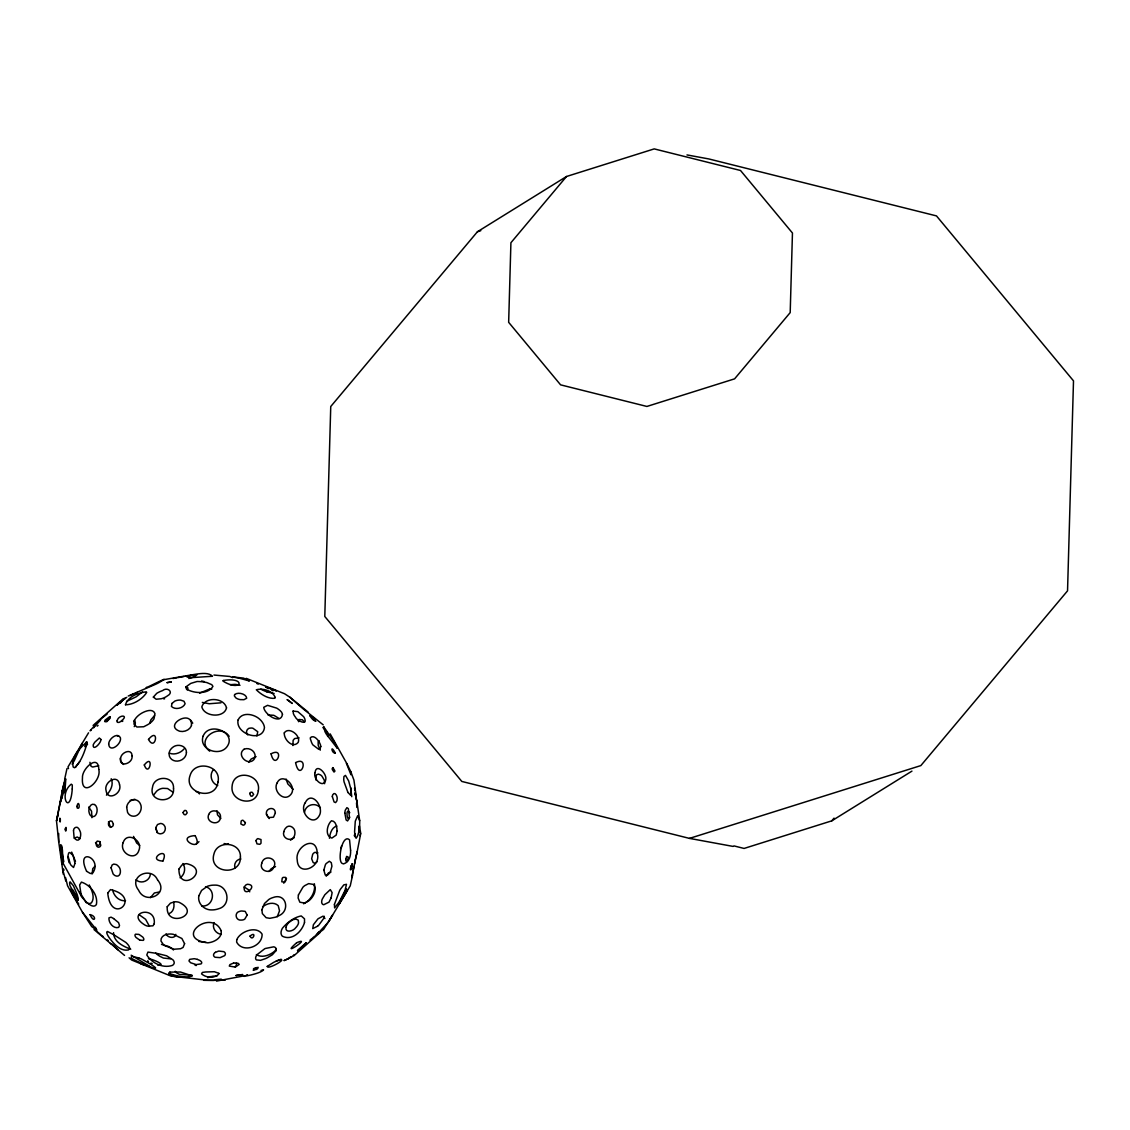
<?xml version="1.0" encoding="UTF-8"?>
<svg xmlns="http://www.w3.org/2000/svg" width="1130" height="1130" viewBox="0 0 1130 1130"><rect width="100%" height="100%" fill="white"/><g stroke="black" fill="none" stroke-linecap="round" stroke-linejoin="round"><path stroke-width="1.5" d="M350.71 787.624L351.741 796.707M88.535 732.819L81.671 744.204L74.382 760.476A22.501 2.966 -62.2 0 1 72.843 763.018M113.565 932.631C113.466 941.742 123.382 946.446 130.741 949.2M62.927 862.967L62.489 864.379L60.074 846.229L60.822 844.661L62.164 848.475A15.326 2.345 87.2 0 1 62.447 850.297L62.927 862.967L81.812 897.093L86.346 902.023A17.953 6.102 50.2 0 0 88.055 903.449C90.231 905.257 94.228 907.856 96.361 904.664C98.352 895.087 90.414 885.002 81.416 882.106L79.637 885.002L81.261 895.695M91.883 817.682L91.558 811.213L88.705 807.074M347.15 890.313L345.724 893.251M324.621 783.697L324.268 780.053L321.951 776.197A5.466 3.122 59.5 0 0 320.397 774.883L318.406 774.121L316.287 774.954L315.976 780.067M354.241 835.692L354.947 833.658L355.3 836.878M175.828 934.341C175.094 939.2 167.325 937.745 166.025 933.86M64.594 792.752C66.938 770.872 62.15 788.104 61.514 795.887M356.826 807.427L356.529 802.893M72.263 788.966L72.278 784.983L71.261 784.178C57.941 794.63 70.173 817.357 72.263 788.98M58.675 833.446L58.746 842.147L63.294 874.309M217.031 810.803L217.483 814.815L220.83 818.473M352.094 863.871L350.837 867.529L350.893 866.145M61.373 796.636L60.3 802.413L65.201 787.441L65.823 779.022L64.707 780.293L62.757 789.686M351.896 877.53L355.329 859.958M61.656 845.565L61.882 851.173M82.462 912.249L96.827 930.216L91.7 926.572L82.462 912.249L67.546 885.751L65.554 877.558M309.874 715.714C315.129 724.344 318.646 720.036 309.888 715.573M359.679 820.691L357.702 815.705L355.385 820.945A5.805 1.384 -86.7 0 0 355.244 821.68L354.594 831.708A11.766 2.811 -86.7 0 0 356.134 838.262C359.213 834.378 359.82 826.482 359.679 820.691L356.798 800.902M318.829 931.939L317.036 934.1M352.066 876.612L352.744 872.572A20.792 2.882 -74.5 0 1 352.899 871.696M355.329 859.944A18.829 2.232 -82.7 0 1 355.795 857.557L357.08 851.963L354.523 863.984M58.746 842.147L56.5 820.903L62.531 789.997L61.882 795.93A10.396 1.229 -82.7 0 0 61.755 798.613M356.741 853.941L360.724 833.516M329.437 838.262C329.988 833.587 331.726 827.4 336.839 826.002M354.043 866.385L353.266 869.874A20.792 2.882 -74.5 0 0 353.069 870.835M56.5 820.889L60.526 801.085M56.542 820.663L58.026 815.055M154.203 923.817L152.974 925.837L147.296 926.077A16.145 9.308 35.7 0 1 145.262 925.258C124.201 912.772 156.406 904.339 154.231 923.733M277.104 782.935C282.203 771.578 297.755 786.438 290.805 794.503C283.997 802.667 272.598 790.887 277.076 783.034M349.693 817.23C347.348 823.954 344.961 806.199 349.777 812.724M244.207 887.022C243.063 898.675 259.123 884.861 247.498 884.282A4.831 4.125 -37.8 0 0 245.733 885.115L244.207 887.022L248.544 889.776A9.21 8.065 -24.8 0 1 249.73 891.824M214.079 922.589C211.748 927.871 215.844 933.719 221.353 934.355M64.65 779.22L66.981 768.584M352.588 875.199L350.244 885.835L328.35 922.165L316.979 934.425L323.618 929.326L332.545 915.131L329.028 921.049M150.375 873.815C150.149 880.892 141.179 884.564 136.01 879.804M341.613 845.862L340.794 848.517M304.521 812.301C305.453 804.588 315.637 801.89 320.44 807.908M305.241 802.752C298.603 812.032 313.095 827.979 319.522 815.168C323.985 806.424 311.273 790.11 305.255 802.724M345.441 890.793L342.8 896.754A8.63 1.215 -55.4 0 0 340.568 900.384L339.367 903.689M286.512 878.349L283.771 883.208M331.274 897.601L329 902.135L323.731 904.735A8.673 4.252 -51 0 1 322.149 899.325L324.847 894.748L330.285 889.621L332.135 892.629L331.076 898.067M345.483 890.708L346.444 888.915M86.431 741.746L84.778 746.633L87.533 744.232M75.555 767.411L76.106 766.437A6.06 1.582 -65.7 0 1 76.529 765.773L79.693 761.648M120.444 702.973L122.944 699.724L126.73 697.365M150.445 897.672L154.372 892.983L159.514 891.966M277.231 916.84L279.52 910.808L278.234 905.667C273.841 901.486 266.849 903.407 262.612 906.825M326.189 876.23L328.449 872.925L330.935 872.092M345.257 894.014L339.339 903.746M153.567 795.096L156.604 791.226A10.792 9.972 -43.9 0 1 162.861 788.302L167.551 788.528L172.918 792.144M72.857 763.004L72.122 764.163M81.671 744.204L82.264 743.258L67.984 766.917L68.506 768.626M142.521 691.885L136.236 696.772L126.546 701.419M268.926 871.513L271.257 868.688L275.536 866.583M213.514 769.615C208.937 774.629 211.352 783.373 217.737 785.491M216.452 981.108L244.687 975.741M290.466 840.183L294.28 837.598M187.185 689.879L188.018 688.043L186.478 687.026M248.642 762.369L251.157 759.021L256.072 756.62M106.446 795.153C110.528 790.944 113.89 784.559 111.192 778.74M256.934 735.983L257.725 731.731L252.951 728.257A4.492 2.924 16.1 0 0 251.001 728.031C247.202 727.508 244.857 732.381 247.837 734.952M308.109 712.084L289.902 697.224L301.512 707.465A21.484 1.921 42.7 0 0 303.56 709.202L323.222 724.853M566.511 176.492L510.915 242.738L508.655 322.318L560.593 384.85L646.897 406.447L734.599 378.847L790.195 312.6L792.455 233.02L740.517 170.489L654.214 148.892L566.511 176.492L477.425 231.749L330.751 406.503L324.79 616.471L461.803 781.437L689.484 838.389L733.158 846.427M733.921 845.904L744.077 848.446L831.779 820.846L834.039 818.134M106.757 721.717L110.104 718.242M184.077 748.893C180.715 753.018 174.373 755.25 169.359 753.131M294.28 954.624L291.667 956.983L284.068 960.613M315.44 935.555L316.442 934.637M93.098 725.446L123.495 698.524M162.889 861.06C170.418 844.675 145.332 860.057 162.875 861.074M296.639 942.759C313.674 935.541 278.178 959.073 296.625 942.759M293.744 955.895L319.945 932.688M228.401 843.63L226.452 844.336L224.107 843.517M314.507 936.36L312.742 937.9M180.066 877.826C184.727 874.804 186.026 868.137 182.919 863.504M317.191 861.625L315.651 862.755A5.763 3.531 -70.5 0 1 313.137 862.501L311.654 858.772L312.671 854.365A5.523 3.997 -82.4 0 1 315.016 852.345L317.926 852.867M244.08 749.232C236.085 754.713 247.682 766.352 253.784 759.699A7.387 6.314 36.5 0 0 254.9 754.332C253.756 749.91 248.247 747.382 244.094 749.218M291.017 956.616L287.91 958.876M154.584 715.544L150.94 719.739L149.739 723.059M317.544 926.233L312.742 928.606L313.391 924.721L317.798 919.057A4.167 1.54 -48.1 0 1 318.208 918.69L323.039 916.162L324.451 917.419L318.815 925.103A12.713 2.995 -45.6 0 1 317.544 926.219M310.001 940.202L312.064 938.479M360.06 835.734L360.639 832.824L359.425 825.79A5.382 0.819 87.2 0 0 359.029 828.798L359.185 832.372M235.21 967.195L239.221 964.399L238.006 963.24L233.924 962.986M199.6 693.156L210.025 688.834M74.029 838.149L77.349 837.005L79.905 838.742M107.053 714.146L102.322 717.776A10.438 0.989 -43.1 0 0 99.242 720.488L90.061 730.743L91.05 730.39M169.232 913.563C173.582 911.769 174.67 906.528 173.653 902.347M831.779 820.846L911.952 771.112M303.603 903.774C310.792 900.441 315.849 891.57 314.366 883.745M94.864 866.371L92.759 868.659L92.109 873.885M253.233 970.373L257.315 967.421M121.969 721.505L122.859 721.011M146.589 687.407C141.518 690.486 177.749 671.813 158.412 682.901A8.334 1.257 -24 0 1 153.581 685.161L128.227 696.038M134.851 799.249L130.204 800.365M287.868 958.89L284.336 960.472M98.72 765.73L92.773 767.03L91.106 766.352L89.92 762.298M213.951 675.048L229.842 676.475L232.639 677.619M135.628 693.071L137.323 692.408M281.186 959.229L276.313 960.924M332.898 767.623L332.22 768.555A2.896 1.314 64.4 0 0 332.361 769.601L334 772.044L334.861 771.324A2.119 0.72 69.6 0 0 334.748 770.547L332.912 767.623M256.736 967.605C248.784 969.173 257.612 971.546 258.177 967.337M246.439 975.035L247.484 974.696M477.425 231.749L480.787 230.69M689.484 838.389L920.851 765.589L1067.539 590.835L1073.5 380.867L936.473 215.901L708.793 158.935L686.969 154.923M191.493 674.907L187.086 677.025L191.309 677.647L212.426 676.277C208.414 671.573 197.694 673.96 191.493 674.907L163.172 679.78M267.98 714.923L273.573 715.29A6.455 2.966 32 0 1 274.392 715.615L278.969 718.454M230.153 684.695L234.899 684.356A11.794 3.319 9.8 0 1 236.594 684.554L239.998 685.289M188.809 678.494L194.473 676.771L196.903 674.85L186.168 676.15M261.044 970.458L262.965 969.992M233.557 963.043L229.913 964.625L229.291 966.094L234.108 966.885A7.797 2.458 -9.2 0 0 235.21 966.687L236.566 965.19L236.269 963.198M192.029 975.176L179.599 974.427A10.001 2.218 17.5 0 1 176.068 972.45L175.249 971.277M221.311 979.159L215.081 979.696M172.918 678.537L176.986 677.76M240.845 859.068C236.594 859.153 233.5 863.984 235.04 867.911M220.972 702.818L209.22 703.75L202.327 702.408M177.975 677.576L184.077 676.503M324.946 918.535L323.858 917.73A6.469 1.836 -51.5 0 1 324.296 916.289M213.019 976.348L208.81 976.8L207.906 977.789M213.556 980.473L218.288 979.795M148.44 958.749C151.632 958.664 167.862 965.571 157.819 965.204M163.737 698.891L164.627 698.792M198.852 941.488L206.055 942.349M201.762 905.978C213.57 907.249 216.649 889.564 205.505 886.697M125.515 900.624C119.257 901.571 113.847 895.921 112.647 890.129M213.104 976.334L216.861 976.151M218.358 979.795C245.549 980.586 180.32 979.978 213.132 980.459M243.967 976.377C249.829 975.444 260.931 972.874 263.587 969.921M170.574 958.847L163.398 958.042L160.022 956.376A13.292 5.961 26.5 0 1 155.686 953.099M319.38 740.913L318.166 741.676L318.194 745.306L320.242 750.193M299.097 737.848L294.619 738.568L293.136 740.305L292.882 745.546M274.124 693.481L266.878 691.857M204.219 681.588L201.606 681.009M176.52 976.645L181.196 977.125L174.105 976.377M205.688 980.035L170.983 976.066L131.673 960.034L129.088 957.816M210.025 688.834L211.776 689.102M238.797 678.085L232.526 676.927L243.487 678.099L249.448 680.966L238.811 678.085M158.129 953.678L166.604 955.796L172.947 959.836A15.17 6.3 11.6 0 1 172.509 965.359C162.988 968.65 151.816 963.17 146.787 954.991L147.945 952.082L157.423 953.494M125.501 704.781C133.51 704.753 142.606 698.99 146.688 692.436L146.321 691.828C138.354 692.732 127.93 696.532 125.472 704.739M161.505 944.383L168.455 946.446A11.809 6.752 20.9 0 1 173.469 949.977M169.105 974.131L176.464 976.56M194.77 964.865L196.14 965.585M197.227 959.328L194.77 958.791A3.461 1.441 11.6 0 0 194.148 958.72L189.685 959.356L188.978 960.924L190.631 962.746L195.886 964.497A3.305 1.37 11.6 0 0 196.366 964.554L200.971 963.932A6.709 2.783 11.6 0 0 200.024 960.542L197.355 959.37M138.863 934.411L135.586 934.185A5.156 2.387 32 0 0 136.038 937.476L139.64 940.019M139.965 940.146L143.228 940.372A5.156 2.387 32 0 0 142.775 937.081L139.188 934.538M141.038 964.045L149.471 966.221L131.165 955.203M138.835 957.943L131.617 956.319L131.052 958.028C139.64 963.325 174.868 977.478 141.462 959.003A20.976 4.322 26 0 0 138.877 958M256.934 683.579L258.276 684.102M114.935 935.485L125.91 942.477A14.704 5.014 28.9 0 1 129.526 948.847L128.34 949.991C120.514 951.361 114.639 944.609 110.246 939.171A14.662 3.22 46.4 0 1 107.52 931.487L114.483 935.131M246.241 678.353L284.534 693.735L289.916 697.224M173.074 976.249L169.119 974.498M150.841 963.085L152.197 963.636M195.024 835.621C172.989 837.288 205.222 854.534 195.208 835.776M113.621 918.577L118.551 922.631L119.526 925.498L118.664 927.377C113.367 929.114 108.367 922.49 108.974 917.871L111.079 917.15L113.621 918.563M116.969 735.545L118.707 736.322M138.976 914.58L145.601 919.312L149.471 926.346M266.454 687.563L268.686 688.608M260.79 689.173L264.236 690.797A21.018 4.365 26 0 0 266.878 691.843M271.624 690.049L272.952 690.741M293.207 789.347L287.783 783.881L286.13 779.093M123.495 764.473L120.924 761.422L120.218 758.216M110.373 943.423L112.209 944.299A7.995 0.735 42.8 0 1 112.915 944.878L117.958 949.737L94.002 929.566M357.207 803.232L355.131 793.119L356.783 800.774M94.44 804.546L94.44 804.546A5.283 3.828 -82.4 0 1 96.234 806.453C98.593 810.097 96.078 819.391 90.852 815.846A5.862 3.743 89.1 0 1 89.242 812.993C87.858 809.786 90.103 802.738 94.355 804.475M139.725 845.395L136.688 843.051L133.51 836.398M313.504 719.542L315.863 721.307M107.421 939.92L108.169 940.485M102.293 935.923L103.338 936.742M229.15 736.294C219.587 722.183 194.699 739.726 209.742 751.196M100.909 934.793L97.604 932.038M117.52 949.468L124.54 955.415M86.6 871.272L90.231 873.448L92.462 873.405C103.55 858.235 74.919 846.13 86.6 871.272M256.369 954.582C261.821 958.268 269.802 955.274 274.463 951.375A12.529 6.159 -32.1 0 0 276.327 949.115M192.75 723.172L190.758 720.234M322.855 727.466L325.369 730.135A11.978 2.641 46.4 0 1 327.587 736.421M266.313 814.165L269.18 818.586M157.649 880.03C169.528 894.07 145.403 905.328 138.58 890.186C127.591 876.273 151.349 865.651 157.536 879.903M65.808 881.061L63.224 871.484M304.577 722.042L302.36 719.768L298.956 719.499A5.184 2.387 32 0 0 298.659 721.731M347.051 763.979L346.416 763.372L350.936 774.728L350.78 771.649L347.051 763.979L330.2 733.907M147.733 960.754L148.538 961.814M78.012 898.943L72.843 889.903L70.865 889.07L72.574 893.844M75.47 861.427L71.698 852.119M110.585 827.428L108.438 821.891M78.733 904.17L73.676 895.808M347.856 792.342L350.71 795.365L351.148 791.028A16.117 3.489 74.3 0 0 350.851 789.037L348.676 780.971L345.469 775.392L343.93 776.508L343.718 779.502A19.097 6.427 69.6 0 0 344.071 781.889L347.941 792.483M199.473 793.91L197.849 792.229A4.746 4.449 -5.5 0 0 196.225 791.706M89.242 884.945C91.841 890.2 95.231 897.432 91.431 902.898L89.058 903.703L86.078 902.503L79.82 892.192M96.573 930.117L95.443 927.25M350.78 771.635L353.93 780.11L356.162 795.845M155.841 827.88L157.112 832.556M63.619 869.012L64.014 870.227M95.513 842.528L97.802 845.635L99.878 844.477A4.817 2.783 78.2 0 0 100.231 842.698L100.16 841.709M67.758 856.978L69.085 862.713M63.803 861.738L62.094 852.712M354.566 788.02L354.961 790.661M355.23 792.526L356.049 798.769M63.209 871.357L63.012 869.606M60.328 819.151C58.972 814.857 60.413 827.146 60.328 819.179M198.965 841.624A12.953 12.84 83.5 0 1 196.352 843.926M62.065 852.627A12.628 1.201 78.7 0 1 61.839 851.074M73.577 895.68A18.716 1.13 58.8 0 1 72.475 893.703M134.258 720.234A11.936 6.639 -30.2 0 1 134.23 726.647M98.07 725.389A9.294 2.189 -45.6 0 1 97.208 726.152M129.964 695.642A10.608 1.667 -26.4 0 1 133.877 693.806M275.353 813.007L273.488 817.202L269.166 817.555A4.916 4.548 -86.8 0 1 267.019 815.337C263.502 808.586 275.169 805.182 275.353 813.007M119.568 784.87C122.407 793.43 107.449 801.693 106.05 790.477C103.635 782.045 118.085 773.245 119.568 784.87M221.198 930.809C222.158 936.968 216.056 941.008 210.844 942.307A21.64 14.845 -8.3 0 1 207.793 942.844C172.975 938.536 211.112 908.026 221.198 930.809M236.749 939.722L236.65 942.123C242.894 953.649 262.654 946.545 262.089 934.143C256.425 925.258 240.125 931.487 236.749 939.722M335.313 753.046C331.655 753.781 330.073 743.37 335.313 753.046M315.016 772.722C312.713 779.319 324.296 789.446 325.836 779.22C326.74 773.316 316.146 762.637 315.016 772.708M332.333 796.636L334.099 801.989L335.596 802.597L336.797 801.043A3.969 1.879 83.9 0 0 337.093 799.574C337.941 797.017 335.045 790.732 332.7 794.856A4.788 2.768 78.2 0 0 332.333 796.636M182.989 812.569L184.049 814.448A2.076 2.034 78 0 0 185.772 814.631L187.199 812.837L186.238 810.761A2.204 2.161 -61.6 0 0 184.416 810.577L182.989 812.569M153.355 697.097L156.152 699.23L161.237 698.75A8.687 3.955 -21.3 0 0 167.523 695.798C174.175 692.309 167.48 686.517 162.593 690.585A10.142 3.065 -22.8 0 0 156.745 693.326L153.355 697.097M344.862 813.247L346.119 819.97L347.588 820.945L349.198 818.318A10.227 3.687 88.8 0 0 349.453 817.047L348.337 808.628L346.896 807.653L345.257 810.267A10.227 3.673 88.9 0 0 345.003 811.566L344.862 813.247M74.99 863.377L73.549 867.487L70.992 865.156A11.936 3.757 71.7 0 1 70.272 863.97L67.969 855.834L68.704 852.938L69.806 852.486L73.153 855.551L74.99 863.377M98.776 769.375C101.94 780.985 80.753 799.277 82.462 777.765C81.798 768.796 98.564 753.286 98.776 769.375M155.756 827.64L157.141 832.33A4.774 4.322 67.8 0 0 160.728 833.799C164.98 833.7 166.873 827.81 163.892 824.971A4.916 4.619 89.3 0 0 160.305 823.502L157.536 824.519L155.756 827.64M108.678 744.034C109.483 753.512 122.026 743.935 120.387 737.721C117.379 731.83 108.664 738.992 108.678 744.034M87.208 742.919C84.566 751.676 81.501 761.408 74.552 767.75L73.196 767.058C70.908 756.902 80.075 747.961 86.954 741.817L87.208 742.919M334.438 904.339L334.607 907.899L338.605 902.743A20.665 2.726 -62.3 0 0 339.989 900.455L344.989 890.581L346.5 884.296L343.803 884.889L340.342 889.352A9.097 2.387 -65.7 0 0 339.72 890.384L334.438 904.339M185.857 686.927L186.422 689.032C193.654 693.453 208.005 694.724 212.934 686.376L211.804 684.681L206.875 682.591A14.732 4.619 2.8 0 0 197.072 681.503L190.815 683.382L185.857 686.927M352.391 864.86L351.981 868.49L350.738 869.846A3.22 0.848 -65.7 0 1 350.554 868.094L352.193 863.871L352.391 864.86M65.229 829.138C65.964 835.677 67.023 822.979 65.229 829.138M337.051 831.087L336.217 835.084L331.881 838.093C324.649 836.045 326.994 824.674 331.5 820.761C336.104 820.959 336.98 827.4 337.051 831.087M126.659 807.173L127.549 812.286A7.896 6.907 -80.6 0 0 131.942 816.015C138.58 817.696 143.341 809.151 140.275 803.67A7.896 6.907 -80.6 0 0 135.883 799.941C131.278 798.698 127.196 802.837 126.659 807.173M134.06 721.35L134.032 724.231L136.885 727.014L143.694 726.76L147.027 725.05A12.091 7.274 -28.9 0 0 153.991 718.864L154.994 713.666C152.889 708.058 145.473 711.053 141.815 713.115A11.314 5.551 -32.1 0 0 135.275 718.92L134.06 721.35M285.989 927.349C284.958 933.521 293.645 931.021 295.65 927.787A7.416 4.054 -42.4 0 0 298.546 922.942L298.264 920.159L295.933 919.057L292.642 919.764L288.899 922.504A7.416 4.054 -42.4 0 0 285.989 927.349M320.779 746.45L320.143 748.597L318.702 749.303L312.826 744.84A8.418 4.732 58 0 1 311.018 740.743A8.277 3.616 44.6 0 1 310.383 737.664C314.437 733.878 320.468 742.311 320.779 746.45M282.486 714.315C280.734 725.276 264.279 714.358 263.742 707.309L267.584 705.332L276.737 708.143A11.229 5.029 26.5 0 1 281.695 712.352L282.472 714.287M284.28 732.918C283.715 739.472 292.755 748.922 298.179 742.424C301.187 735.475 288.602 726.096 284.28 732.918M77.038 806.283L77.024 806.848A3.108 1.229 -83.3 0 0 77.179 807.964C80.936 810.38 78.549 798.288 77.038 806.283M113.367 824.123L113.339 824.519A3.15 2.599 84.3 0 1 112.562 826.355C109.977 829.01 107.039 824.434 109.059 822.117A3.15 2.274 -82.4 0 1 110.387 820.973L112.054 821.27L113.367 824.123M345.794 859.181L345.78 859.803A3.418 1.342 -83.3 0 0 345.95 861.032L347.32 861.427L348.167 858.051A3.418 1.342 -83.3 0 0 347.998 856.837L346.613 856.427L345.794 859.181M245.408 822.612L244.702 824.462A2.698 2.613 -56.6 0 1 243.148 825.183L240.86 823.911L241.184 821.044A2.373 2.345 83.5 0 1 242.908 820.239L245.408 822.612M256.044 840.777L256.976 843.87L259.674 844.294A2.896 2.528 -73 0 0 261.016 843.107L261.002 839.548L257.88 838.601A3.291 3.037 -86.7 0 0 256.355 839.943L256.044 840.777M96.248 843.347L96.22 843.941A3.574 2.274 89.1 0 0 96.629 845.89L97.321 846.709A3.574 2.698 73.7 0 0 98.903 847.175L99.949 846.723A3.362 2.543 73.7 0 0 100.768 845.282L99.722 841.567L97.279 841.087A3.362 2.147 89.1 0 0 96.431 842.472L96.248 843.347M111.065 867.812L113.099 873.914A7.43 4.958 65.5 0 0 115.189 875.679C120.952 878.349 121.842 869.196 118.41 866.343A7.416 4.958 65.6 0 0 116.319 864.577L113.805 864.083L112.138 864.959L111.065 867.812M295.594 762.637C299.959 783.429 310.199 755.038 295.594 762.637M173.512 788.33C175.178 804.193 148.214 803.19 152.508 787.313C153.934 775.109 174.373 775.42 173.512 788.33M317.304 853.503C321.443 867.346 297.995 877.163 297.232 860.1C294.52 846.907 316.555 833.658 317.304 853.503M350.582 850.198C350.922 855.58 349.438 862.148 343.548 863.899L341.995 863.334C337.22 860.128 342.376 833.319 349.551 839.844L350.582 850.198M286.286 878.985L285.311 881.541A2.528 1.794 -58.6 0 1 284.576 882.191L281.794 881.781L282.218 878.236A3.305 2.641 -64.2 0 1 283.178 877.374L285.565 877.389L286.286 878.985M107.746 893.081C111.107 926.826 143.157 897.079 110.472 889.621L107.746 893.081M73.492 830.451L74.029 836.737A7.726 4.139 82 0 0 75.371 839.124C80.061 843.361 81.939 833.898 79.863 830.79A7.726 4.139 82.1 0 0 78.521 828.403C76.911 825.945 73.634 827.725 73.521 830.324M238.119 719.937C234.984 733.723 262.471 743.286 264.462 727.579A13.489 8.814 31.1 0 0 259.829 719.344C254.222 714.033 242.004 711.42 238.119 719.937M184.586 943.677L183.088 947.434L180.616 948.734L174.401 949.2A6.159 3.277 13.5 0 1 173.512 949.073L163.85 945.245L160.954 940.979L161.223 938.55C162.663 934.92 167.056 933.903 170.588 934.002A18.786 12.218 16.1 0 1 173.271 934.298L181.888 938.493L184.586 943.677M90.047 914.622C94.186 924.34 97.689 916.303 90.047 914.622M298.419 894.96L298.122 898.025L299.86 902.22L304.648 903.04L308.66 900.949A17.204 10.41 -54.3 0 0 310.369 899.438C314.027 895.652 317.219 889.112 313.462 884.437L308.674 883.618L304.648 885.68A17.035 12.091 -58.6 0 0 302.911 887.22L298.419 894.96M283.8 831.793C281.681 838.107 291.173 842.57 294.153 836.454A7.486 5.904 87.1 0 0 294.93 832.429C295.255 827.711 288.885 823.572 285.706 828.078A7.274 6.356 -73 0 0 283.8 831.793M323.844 870.157L325.256 874.987L327.799 874.903L329.635 873.038A11.173 5.608 -73.5 0 0 330.384 871.781L331.923 866.187L331.288 862.656L329.353 861.244L326.104 863.603A11.173 5.608 -73.5 0 0 325.355 864.86L323.872 870.015M132.026 755.942C133.255 763.654 118.438 768.231 120.684 758.004C121.164 752.34 131.913 747.919 132.055 755.801M144.287 764.953C149.329 778.711 154.4 752.453 144.287 764.953M167.212 906.769C165.743 929.326 203.428 914.255 179.091 902.319A10.834 9.068 23.8 0 0 174.514 901.811L170.446 903.153L167.212 906.769M100.937 739.486C101.262 742.791 92.688 751.704 93.197 744.924A5.353 1.511 -51.6 0 1 94.878 742.128L99.341 738.017L100.937 739.486M117.082 720.898L117.351 722.324L118.947 722.423A5.099 2.133 -47.4 0 0 121.588 720.7C129.399 714.584 118.41 714.513 117.082 720.898M198.852 895.779C197.256 903.534 204.459 910.342 211.946 909.918A15.665 12.303 -7.7 0 0 218.486 908.803C232.074 905.398 228.331 884.169 214.319 885.129A16.724 14.535 -7 0 0 207.341 886.316L201.606 890.412L198.852 895.779M123.128 842.698C118.933 852.966 135.515 862.19 138.976 850.141C143.044 840.367 126.631 831.044 123.128 842.698M178.921 869.111C178.822 894.819 212.468 869.789 186.69 863.673A10.085 9.153 31.4 0 0 181.761 865.156L178.921 869.111M249.688 793.486L250.775 795.972A2.232 2.133 45.5 0 0 252.258 796.127L253.643 794.404L252.315 792.413A1.907 1.723 31.4 0 0 251.044 792.271A2.331 2.105 31.4 0 0 250.337 792.568L249.688 793.486M271.073 753.795C275.197 771.875 285.692 746.139 271.073 753.795M240.422 856.964C241.128 876.781 208.09 873.109 213.951 854.012C217.271 839.76 241.043 842.02 240.422 856.964M261.736 863.334C258.798 871.018 270.96 874.691 273.601 867.487C279.068 858.447 263.883 853.588 261.736 863.334M186.45 752.326C186.45 757.114 182.213 760.73 177.664 761.097A8.955 7.839 -25.4 0 1 169.472 756.38L169.048 753.936A8.984 7.543 -24.7 0 1 172.763 747.311C177.41 743.385 186.436 745.461 186.45 752.326M261.892 909.692L262.358 913.605L266.129 917.701L269.816 918.323L275.438 917.193A20.156 13.504 -32 0 0 277.938 916.02C290.749 911.91 286.61 892.177 272.853 897.616A11.116 8.56 -34.4 0 0 268.756 899.537L264.519 903.463L261.892 909.692M208.683 814.56C205.25 822.64 219.361 826.623 220.449 817.753C221.706 810.973 211.31 808.006 208.739 814.419M287.232 699.724L292.303 703.453L287.303 699.724M217.963 782.031C215.675 801.495 183.074 793.656 190.165 775.222C194.953 759.501 221.946 765.448 217.963 782.031M218.867 973.396L218.697 974.244C214.135 978.566 206.027 977.86 201.55 973.862L202.369 972.422L205.773 971.97L214.375 971.729L218.881 973.354M148.496 739.416C155.629 752.566 159.796 725.898 148.496 739.416M171.223 681.941L167.113 682.647L171.223 681.941M203.146 736.096C198.499 749.077 218.387 756.747 226.48 747.41C238.133 733.13 209.276 720.7 203.146 736.096M304.521 922.433C302.077 931.417 292.232 941.149 282.345 936.219A14.789 8.221 -30.2 0 1 282.387 928.267C287.091 922.574 293.913 917.348 301.23 915.936L304.507 918.831L304.521 922.433M297.543 950.683L306.159 942.801L297.543 950.683M110.076 716.9L109.836 717.494A4.011 0.805 -38.1 0 1 108.635 718.807L105.796 721.816L104.652 721.519A4.125 1.172 -51.6 0 1 105.231 720.008L109.441 716.83A3.814 0.763 -38.1 0 1 110.076 716.9M226.523 707.86C224.093 718.383 204.304 716.872 201.832 706.886C204.869 696.504 224.037 697.436 226.523 707.86M258.29 790.774C256.496 807.555 229.997 802.3 232.088 786.325C233.43 768.414 261.652 773.895 258.29 790.774M191.493 725.107L191.21 726.195A8.941 7.077 -13.5 0 1 179.882 731.294C162.819 725.432 192.015 708.51 191.493 725.107M247.159 915.088L244.687 919.213A6.399 5.029 -7.8 0 1 242.851 919.919A4.901 3.856 -7.7 0 1 241.439 920.074C235.676 921.035 233.882 912.461 239.772 911.345A4.901 3.856 -7.7 0 1 241.82 910.992L245.168 911.359L247.159 915.088M234.645 694.583L234.348 695.882L235.774 697.803A6.102 3.079 10.5 0 0 240.238 699.611L243.953 699.682L246.693 698.227C246.467 693.947 237.964 691.673 234.645 694.583M93.705 727.649L100.556 719.951L95.626 724.048A6.229 0.876 -55.4 0 0 94.383 726.124L93.705 727.649M250.041 936.078C252.668 942.307 257.188 930.23 250.041 936.078M77.843 900.285L69.961 885.539A10.269 1.949 67.1 0 1 70.145 881.909L73.266 885.623A5.071 0.961 67.1 0 1 73.563 886.146L77.066 894.254A10.269 1.949 67.1 0 1 78.083 900.045L77.843 900.285M223.246 680.514L223.034 681.136C241.891 692.817 246.623 676.531 223.246 680.514M275.155 697.408L274.844 698.269C268.248 699.089 260.861 694.371 256.326 689.78C262.414 687.986 272.683 690.515 275.155 697.408M293.094 711.067L293.348 713.411A7.416 3.249 44.6 0 0 295.382 717.042C296.611 720.488 307.6 725.954 304.719 718.638A7.416 2.302 49.9 0 0 303.617 716.66L297.868 711.66L293.094 711.067M171.986 703.453L171.449 706.434C175.023 710.149 183.173 708.496 185.122 703.679L183.978 701.236L180.673 700.12A7.19 4.068 -10.8 0 0 174.797 701.123L171.986 703.453M236.043 975.501L242.569 974.569L236.043 975.501M276.002 950.683L272.316 954.794L267.174 957.845A11.893 3.574 -27.6 0 1 265.705 958.551L260.522 960.331L256.355 959.921A11.752 5.113 -28.8 0 1 257.004 954.695L264.632 948.819A5.791 2.528 -28.9 0 1 265.338 948.48L273.728 946.827A11.738 5.099 -28.8 0 1 276.002 950.683M267.245 966.404C267.852 970.486 292.515 955.359 276.271 961.15A7.331 1.144 -26.4 0 0 273.573 962.421L267.245 966.404M117.209 704.965L125.43 698.058L117.209 704.965M215.449 952.293L214.234 953.325A6.144 3.517 -8.6 0 0 215.096 957.265L220.124 957.633L224.672 955.627A6.144 3.517 -8.6 0 0 223.825 951.672L218.966 951.079A3.037 1.752 -8.6 0 0 218.528 951.135L215.449 952.293M265.861 686.885L276.214 690.769L265.861 686.885M323.703 726.745L324.946 731.576A9.45 1.766 54.5 0 0 326.584 734.514L337.277 748.258L335.003 743.484A19.591 1.172 58.8 0 0 333.844 741.435L323.703 726.745M169.881 972.111L168.653 973.184C175.602 975.797 186.012 978.382 192.326 975.882L180.433 972.026L169.881 972.111"/></g></svg>
